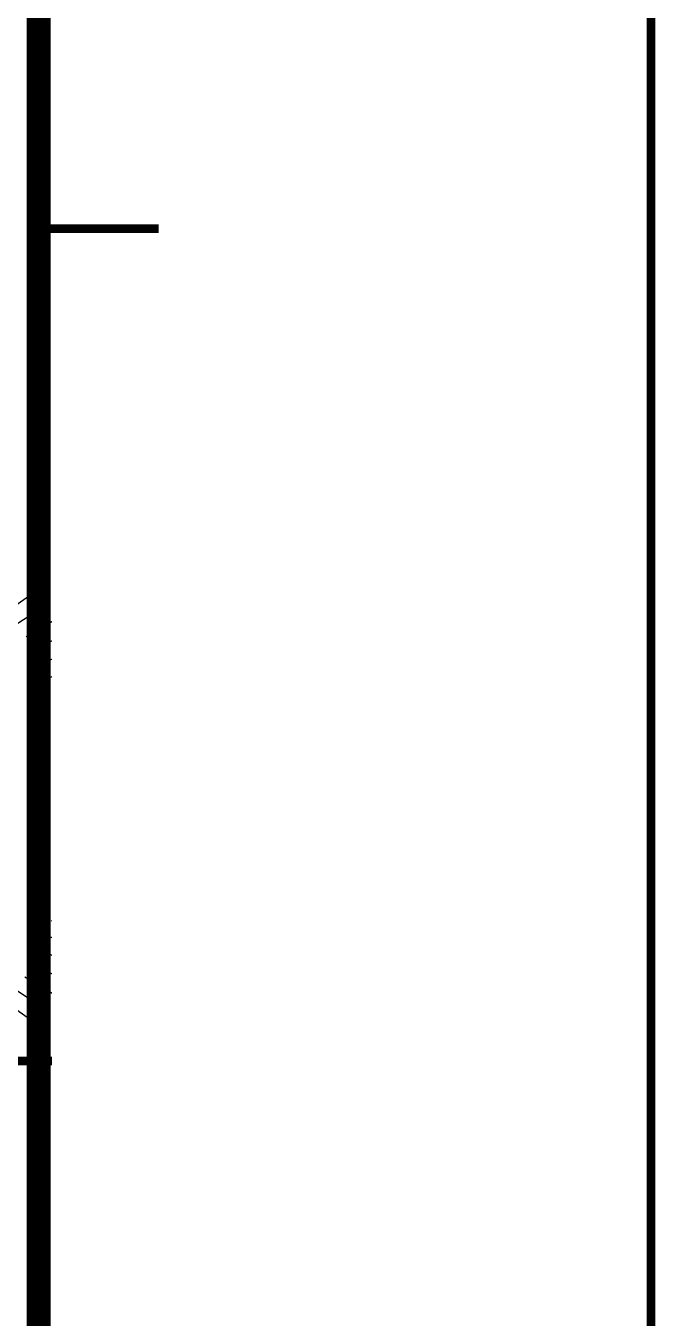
# Paper-space layout 'A2' of a CAD drawing. Header units: inches, sheet in millimetres. Extents: x 0 to 594, y 0 to 420.
# Drawn here: x 580.91 to 594, y 263.18 to 290.04 of the extents above; entities that cross this region are included whole.
import ezdxf
from ezdxf.enums import TextEntityAlignment as Align

# ---------------------------------------------------------------- set-up
doc = ezdxf.new("R2010")
doc.units = ezdxf.units.IN
doc.header["$MEASUREMENT"] = 0
doc.set_wipeout_variables(frame=1)
for name, color, linetype in [('G-ANNO-LOGO', 3, 'Continuous'), ('G-ANNO-TEXT', 3, 'Continuous'), ('G-ANNO-TTLB', 3, 'Continuous')]:
    doc.layers.add(name, color=color, linetype=linetype)
doc.layers.add('G-ANNO-NPLT', color=210, linetype='Continuous', plot=False)
doc.styles.add('ARIAL-BOLD', font='arialbd.ttf')

# ---------------------------------------------------------------- blocks, each defined once
blk = doc.blocks.new('logoPolimi')
for p, q in [((1.9276, 1.3791), (1.7571, 1.2566)), ((1.9899, 1.2877), (1.8138, 1.1735)), ((2.0479, 1.1935), (1.8665, 1.0878)), ((2.1015, 1.0967), (1.9153, 0.9998)), ((2.1504, 0.9976), (1.9598, 0.9096)), ((2.1947, 0.8962), (2.0001, 0.8175)), ((2.2342, 0.7928), (2.036, 0.7236)), ((2.2685, 0.6889), (2.0679, 0.6269)), ((2.2982, 0.5822), (2.0948, 0.5301)), ((2.3228, 0.4743), (2.1171, 0.4322)), ((2.3423, 0.3652), (2.1349, 0.3333)), ((2.3568, 0.2554), (2.148, 0.2338)), ((2.3659, 0.1463), (2.1565, 0.1325)), ((2.37, 0.0355), (2.1601, 0.0322)), ((2.369, -0.0753), (2.1592, -0.0681)), ((2.3646, -0.1623), (2.1552, -0.1484)), ((2.3546, -0.2727), (2.1461, -0.2482)), ((2.3395, -0.3812), (2.1321, -0.3489)), ((2.3193, -0.4903), (2.1138, -0.4475)), ((2.2939, -0.5982), (2.0908, -0.5451)), ((2.2636, -0.7048), (2.0634, -0.6417)), ((2.2287, -0.8086), (2.031, -0.738)), ((2.1884, -0.9118), (1.9945, -0.8316)), ((2.1435, -1.013), (1.9537, -0.9233)), ((2.0937, -1.112), (1.9086, -1.0131)), ((2.0395, -1.2085), (1.8595, -1.1007)), ((1.9809, -1.3023), (1.8061, -1.186)), ((1.9185, -1.3923), (1.7482, -1.2696))]:
    blk.add_line(p, q)
blk = doc.blocks.new('BLOCK_TITLE')
at = {"layer": 'G-ANNO-LOGO', "xscale": 3.231488093374238, "yscale": 3.231488093374238, "zscale": 3.231488093374238}
blk.add_blockref('logoPolimi', (-6.573, 255.3), dxfattribs=at)
at = {"layer": 'G-ANNO-TEXT', "style": 'ARIAL-BOLD'}
for tag, p, height in [('PROJECT_TITLE_001', (-45.146, 223.216), 3.6), ('STUDENTS_001', (-31.493, 166.517), 1.8), ('STUDENTS_002', (-31.64, 163.5), 1.8), ('STUDENTS_003', (-31.64, 160.482), 1.8), ('DRAWING_TITLE_001', (-35.281, 141.471), 1.8), ('NOTES_001', (-25.53, 124.1), 1.8), ('FILENAME_001', (-39.976, 108.204), 1.8)]:
    blk.add_attdef(tag, p, '', height=height, dxfattribs=at)
at = {"layer": 'G-ANNO-TEXT', "style": 'ARIAL-BOLD', "flags": 2}
for tag, p in [('CLASS_001', (-38.631, 195.31)), ('CLASS_002', (-34.788, 192.292)), ('PROFESSOR_001', (-36.302, 174.103))]:
    blk.add_attdef(tag, p, '', height=1.8, dxfattribs=at)
at = {"layer": 'G-ANNO-TEXT', "style": 'ARIAL-BOLD'}
for tag, p in [('VERSION_9', (-49, 92.5)), ('VERSION_8', (-49, 87.5)), ('VERSION_7', (-49, 82.5)), ('VERSION_6', (-49, 77.5)), ('VERSION_5', (-49, 72.5)), ('VERSION_4', (-49, 67.5)), ('VERSION_3', (-49, 62.5)), ('VERSION_2', (-49, 57.5)), ('VERSION_1', (-49, 52.5)), ('SHEET_TOTAL', (-5.681, 47.981)), ('DATE', (-39.015, 5.53)), ('REV', (-39.015, 2.506))]:
    blk.add_attdef(tag, text='', height=1.8, dxfattribs=at).set_placement(p, align=Align.MIDDLE_LEFT)
for tag, p in [('DATA_9', (-2.806, 92.5)), ('DATA_8', (-2.806, 87.5)), ('DATA_7', (-2.806, 82.5)), ('DATA_6', (-2.806, 77.5)), ('DATA_5', (-2.806, 72.5)), ('DATA_4', (-2.806, 67.5)), ('DATA_3', (-2.806, 62.5)), ('DATA_2', (-2.806, 57.5)), ('DATA_1', (-2.806, 52.5)), ('SHEET_COPY', (-11.423, 47.981)), ('SCALE', (-4.416, 5.53))]:
    blk.add_attdef(tag, text='', height=1.8, dxfattribs=at).set_placement(p, align=Align.MIDDLE_RIGHT)
blk.add_attdef('SHEET', text='', height=9.6, dxfattribs=at).set_placement((-25, 25), align=Align.MIDDLE_CENTER)
at = {"color": 7, "lineweight": 0, "true_color": 0xffffff}
blk.add_wipeout([(-25, 250), (0, 250), (0, 264.522), (5.75, 264.522), (5.75, 245.686), (-25, 245.686)], dxfattribs=at).dxf.layer = 'G-ANNO-TTLB'
at = {"layer": 'G-ANNO-TTLB', "const_width": 0.18}
blk.add_lwpolyline([(0, 250), (-50, 250)], dxfattribs=at)

psp = doc.layouts.new('A2')

# ---------------------------------------------------------------- linework, layer by layer
at = {"layer": 'G-ANNO-NPLT', "const_width": 0.18}
psp.add_lwpolyline([(593.907, 0.181), (593.907, 419.993)], dxfattribs=at)
at = {"layer": 'G-ANNO-TTLB', "const_width": 0.18, "flags": 128}
psp.add_lwpolyline([(583.677, 285.823), (581.177, 285.823)], dxfattribs=at)

# ---------------------------------------------------------------- block references
psp.add_blockref('BLOCK_TITLE', (581.457, 18.521))

# ---------------------------------------------------------------- next in the draw order: linework, layer by layer
at = {"layer": 'G-ANNO-TTLB', "const_width": 0.5, "flags": 128}
psp.add_lwpolyline([(25.177, 409.823), (25.177, 9.799), (581.177, 9.799), (581.177, 409.823)], close=True, dxfattribs=at)

doc.saveas('drawing.dxf')
